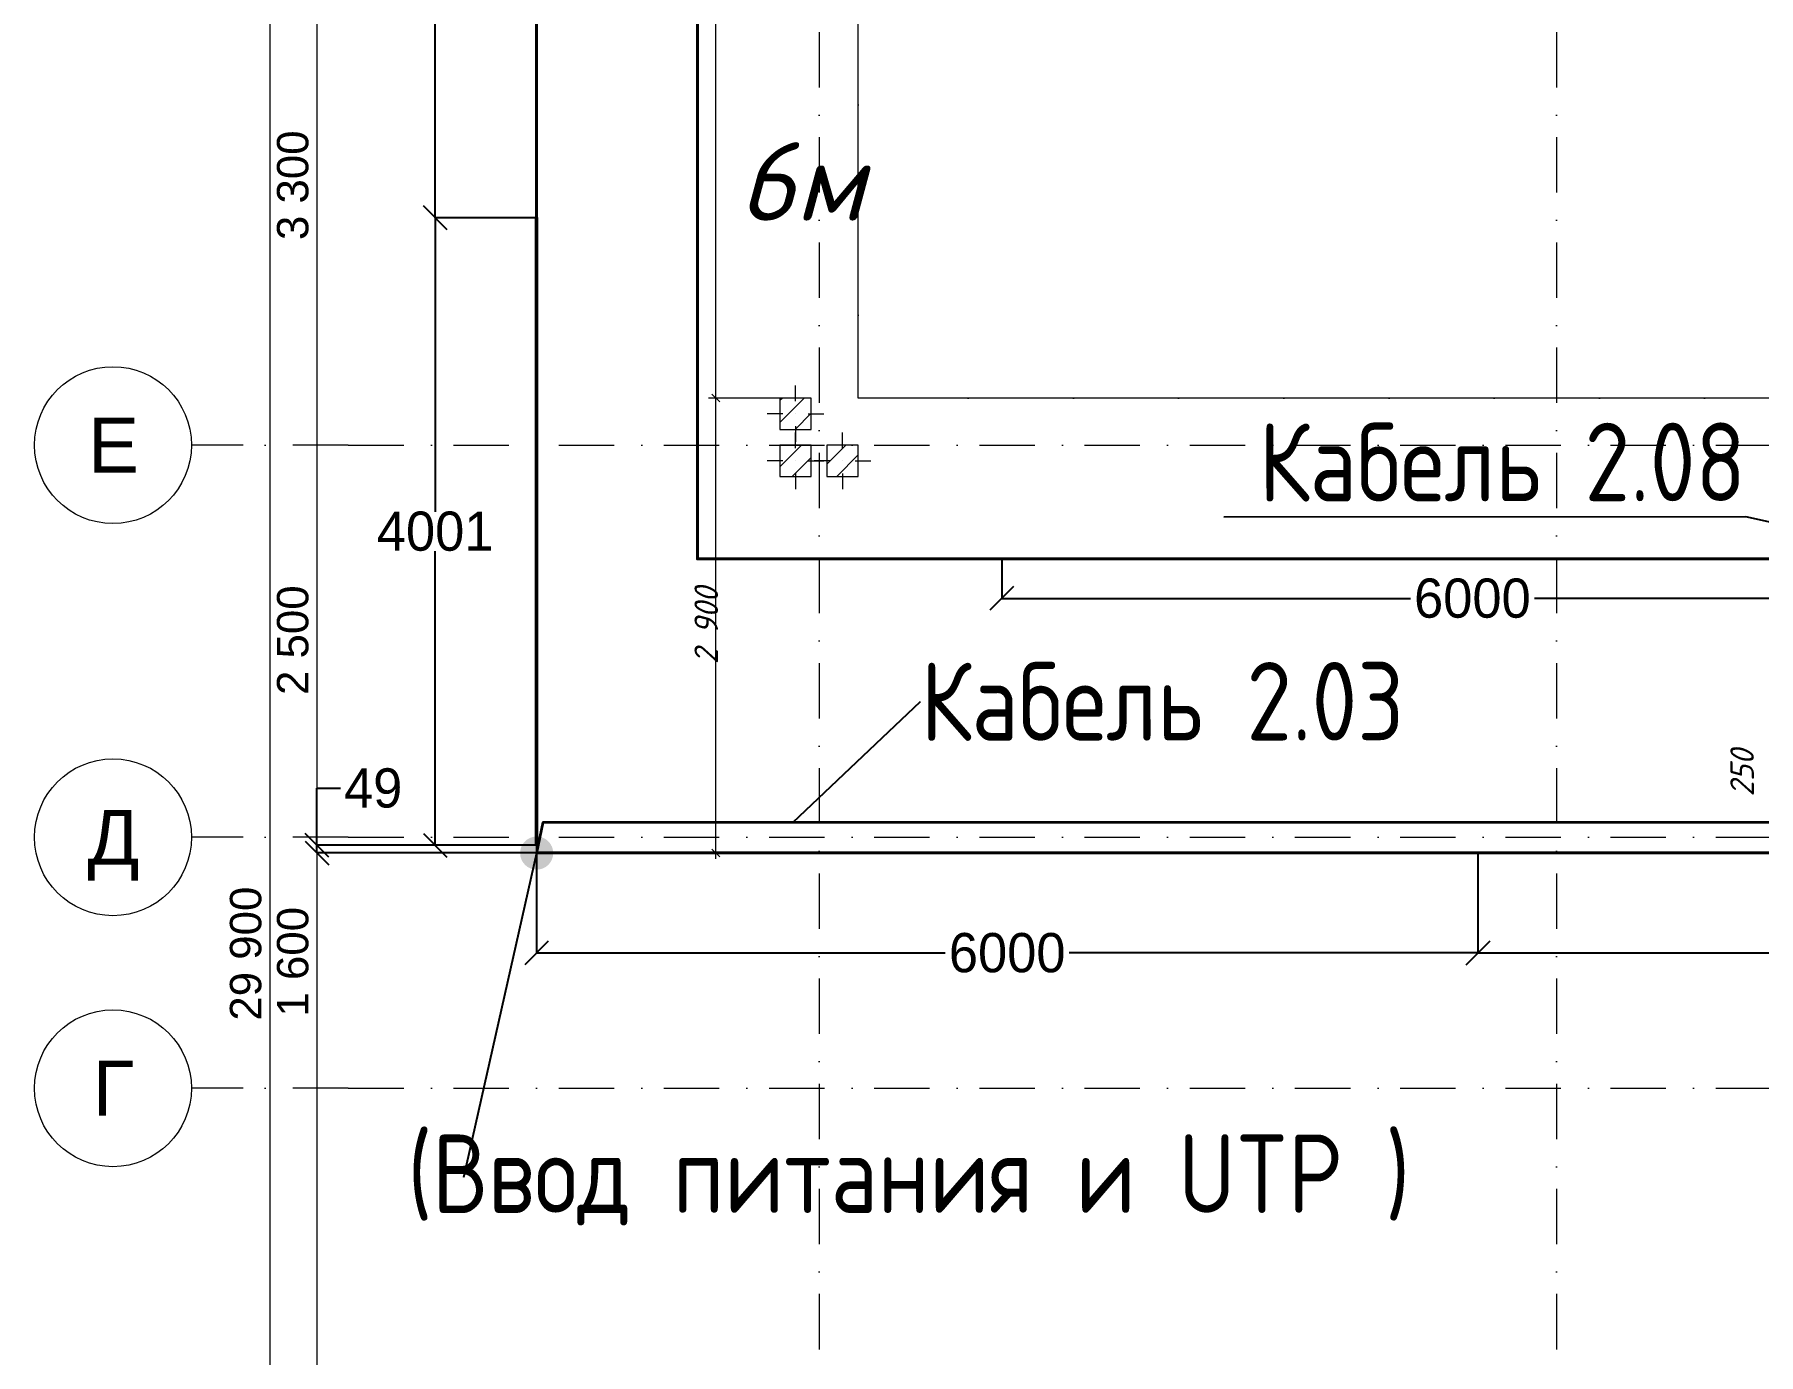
# Model space of a CAD drawing. Header units: millimetres. Extents: x 1499747 to 4230374, y -28481 to 441852.
# Drawn here: x 2426977 to 2437966, y 299786 to 308201 of the extents above; entities that cross this region are included whole.
import ezdxf
from ezdxf import colors
from ezdxf.entities.mleader import LeaderData, LeaderLine
from ezdxf.math import Vec2, Vec3
from ezdxf.xclip import XClip

# ---------------------------------------------------------------- set-up
doc = ezdxf.new("R2010")
doc.units = ezdxf.units.MM
doc.header["$MEASUREMENT"] = 0
doc.header["$XCLIPFRAME"] = 0
doc.set_wipeout_variables(frame=1)
for name, pattern in [('Dot & Dashed', [670.277762, 352.777767, -176.388884, 0, -141.111112]), ('Wipeout_Contour', [1000, 0, -1000]), ('Штрихпунктирная', [670.277762, 352.777767, -176.388884, 0, -141.111112])]:
    doc.linetypes.add(name, pattern=pattern)
for name, color, linetype in [('0_ANNOT_Dimensions', 7, 'Continuous'), ('13 этаж_25_Конструктив - Колонны', 7, 'Continuous'), ('Чертеж и Рисунок', 7, 'Continuous')]:
    doc.layers.add(name, color=color, linetype=linetype)
for name, color, linetype, lineweight in [('13 этаж_25_Конструктив - Колонны_Ном._пера__167_Ном._пера__251', 251, 'Continuous', 18), ('13 этаж_25_Конструктив - Колонны_Ном._пера__20_Ном._пера__1', 1, 'Continuous', 18), ('13 этаж_25_Конструктив - Колонны_Ном._пера__28_Ном._пера__12', 12, 'Continuous', 18), ('13 этаж_25_Конструктив - Колонны_Ном._пера__7', 7, 'Continuous', 18), ('13 этаж_25_Парапет_Ном._пера__20_Ном._пера__1', 1, 'Continuous', 18), ('13 этаж_25_Размер - ГКЛ перегородки_Ном._пера__1_Ном._пера__7', 7, 'Continuous', 18), ('13 этаж_25_Размер - Осевые Размеры_Ном._пера__1_Ном._пера__7', 7, 'Continuous', 18), ('13 этаж_25_Элемент Модели - Оси_Ном._пера__2_Ном._пера__8', 8, 'Continuous', 18), ('Кабель 2x4mm', 200, 'Continuous', 30), ('Кабель 2х6 mm', 150, 'Continuous', 30), ('ТП', 250, 'Continuous', 30)]:
    doc.layers.add(name, color=color, linetype=linetype, lineweight=lineweight)
doc.styles.add('ISOCPEUR_4', font='isocpeur.ttf', dxfattribs={"width": 0.85, "height": 250})
doc.styles.add('СГЕНЕРИР_СТИЛЬ_1', font='')
doc.styles.add('СГЕНЕРИР_СТИЛЬ_2', font='arial.ttf')
doc.styles.add('Текст', font='isocpeui.ttf')
doc.styles.get('СГЕНЕРИР_СТИЛЬ_1').set_extended_font_data('GOST Common', italic=True)
doc.dimstyles.get("Standard").update_dxf_attribs({"dimtxt": 0.18, "dimasz": 0.18, "dimexe": 0.18, "dimexo": 0.0625, "dimgap": 0.09, "dimtad": 0, "dimtih": 1, "dimtoh": 1, "dimdec": 4, "dimzin": 0, "dimdsep": 46, "dimtxsty": 'Standard', "dimcen": 0.09, "dimadec": 0, "dimazin": 0, "dimtfac": 1, "dimtdec": 4, "dimtofl": 0, "dimtmove": 0, "dimatfit": 3, "dimfxl": 1, "dimtolj": 1, "dimtzin": 0, "dimarcsym": 0})
pattern_1 = [(45, (1162404.69, 34264.05), (-70.71, 70.71), [])]

# ---------------------------------------------------------------- blocks, each defined once
blk = doc.blocks.new('Чертеж_4_25', base_point=(1186000, 29700))
at = {"layer": '13 этаж_25_Парапет_Ном._пера__20_Ном._пера__1', "color": 9, "linetype": 'Continuous', "true_color": 0xc7c8ca}
for p, q in [((1160605, 31664), (1160605, 47714)), ((1162655, 34564), (1162655, 45664)), ((1171930, 34564), (1162655, 34564)), ((1171930, 31664), (1160605, 31664))]:
    blk.add_line(p, q, dxfattribs=at)
at = {"layer": '13 этаж_25_Парапет_Ном._пера__20_Ном._пера__1', "color": 9, "linetype": 'Dot & Dashed', "true_color": 0xc7c8ca}
for p, q in [((1162655, 34564), (1162655, 45664)), ((1171930, 34564), (1162655, 34564))]:
    blk.add_line(p, q, dxfattribs=at)
at = {"layer": '13 этаж_25_Размер - ГКЛ перегородки_Ном._пера__1_Ном._пера__7', "color": 9, "linetype": 'Continuous', "true_color": 0xc7c8ca}
for p, q in [((1161747, 34564), (1161747, 45664)), ((1161747, 34564), (1161747, 45664)), ((1161722, 34589), (1161772, 34539)), ((1161722, 34589), (1161772, 34539)), ((1161747, 31664), (1161747, 34564)), ((1168606, 34564), (1162955, 34564)), ((1161794, 31664), (1160905, 31664)), ((1161722, 31689), (1161772, 31639)), ((1161747, 31627), (1161747, 31664))]:
    blk.add_line(p, q, dxfattribs=at)
at = {"layer": '13 этаж_25_Размер - Осевые Размеры_Ном._пера__1_Ном._пера__7', "linetype": 'Continuous'}
for p, q in [((1158905, 45964), (1158905, 16064)), ((1159205, 37564), (1159205, 34264)), ((1159205, 34264), (1159205, 34264)), ((1159205, 34264), (1159205, 34264)), ((1159205, 34264), (1159205, 34264)), ((1159205, 34264), (1159205, 31764)), ((1159205, 34264), (1159205, 34264)), ((1159205, 31764), (1159205, 31764)), ((1159205, 31764), (1159205, 31764)), ((1159205, 31764), (1159205, 31764)), ((1159205, 31764), (1159205, 30164)), ((1159205, 31764), (1159205, 31764)), ((1159205, 30164), (1159205, 30164)), ((1159205, 30164), (1159205, 30164)), ((1159205, 30164), (1159205, 30164)), ((1159205, 30164), (1159205, 25464)), ((1159205, 30164), (1159205, 30164))]:
    blk.add_line(p, q, dxfattribs=at)
at = {"layer": '13 этаж_25_Элемент Модели - Оси_Ном._пера__2_Ном._пера__8', "linetype": 'Штрихпунктирная'}
for p, q in [((1167105, 48964), (1167105, 14064)), ((1159405, 34264), (1158405, 34264)), ((1159405, 31764), (1158405, 31764)), ((1159405, 31764), (1216205, 31764)), ((1159405, 30164), (1158405, 30164)), ((1159405, 30164), (1216205, 30164))]:
    blk.add_line(p, q, dxfattribs=at)
at = {"layer": '13 этаж_25_Элемент Модели - Оси_Ном._пера__2_Ном._пера__8', "linetype": 'Continuous'}
for p, q in [((1159405, 34264), (1159405, 34264)), ((1159405, 34264), (1159405, 34264)), ((1159405, 31764), (1159405, 31764)), ((1159405, 31764), (1159405, 31764)), ((1159405, 30164), (1159405, 30164)), ((1159405, 30164), (1159405, 30164))]:
    blk.add_line(p, q, dxfattribs=at)
for centre in [(1157905, 34264), (1157905, 31764), (1157905, 30164)]:
    blk.add_circle(centre, 500, dxfattribs=at)
at = {"layer": '13 этаж_25_Размер - ГКЛ перегородки_Ном._пера__1_Ном._пера__7', "color": 9, "linetype": 'Continuous', "true_color": 0xc7c8ca, "char_height": 150, "attachment_point": 7, "rotation": 90, "style": 'СГЕНЕРИР_СТИЛЬ_1'}
for s, insert in [('\\A1;{\\pql;\\fGOST Common|b0|i1|c204|p0;\\W1.000000;2\xa0900}', (1161761, 32868)), ('\\A1;{\\pql;\\fGOST Common|b0|i1|c204|p0;\\W1.000000;250}', (1168363, 32024))]:
    blk.add_mtext(s, dxfattribs=dict(at, insert=insert))
at = {"layer": '13 этаж_25_Размер - Осевые Размеры_Ном._пера__1_Ном._пера__7', "linetype": 'Continuous', "char_height": 200, "attachment_point": 7, "rotation": 90, "style": 'СГЕНЕРИР_СТИЛЬ_2'}
for s, insert in [('\\A1;{\\pql;\\fArial|b0|i0|c204|p0;\\W1.000000;3\xa0300}', (1159153, 35571)), ('\\A1;{\\pql;\\fArial|b0|i0|c204|p0;\\W1.000000;2\xa0500}', (1159153, 32671)), ('\\A1;{\\pql;\\fArial|b0|i0|c204|p0;\\W1.000000;29\xa0900}', (1158853, 30595)), ('\\A1;{\\pql;\\fArial|b0|i0|c204|p0;\\W1.000000;1\xa0600}', (1159153, 30621))]:
    blk.add_mtext(s, dxfattribs=dict(at, insert=insert))
at = {"layer": '13 этаж_25_Элемент Модели - Оси_Ном._пера__2_Ном._пера__8', "linetype": 'Continuous', "char_height": 350, "attachment_point": 1, "style": 'СГЕНЕРИР_СТИЛЬ_2'}
for s, insert in [('\\A1;{\\pql;\\fArial|b0|i0|c204|p0;\\W1.000000;Е}', (1157745, 34439)), ('\\A1;{\\pql;\\fArial|b0|i0|c204|p0;\\W1.000000;Д}', (1157742, 31939)), ('\\A1;{\\pql;\\fArial|b0|i0|c204|p0;\\W1.000000;Г}', (1157775, 30339))]:
    blk.add_mtext(s, dxfattribs=dict(at, insert=insert))
at = {"color": 9, "linetype": 'Wipeout_Contour', "ltscale": 4651062.236537332, "true_color": 0xc7c8ca}
blk.add_wipeout([(1162155, 34364), (1162355, 34364), (1162355, 34564), (1162155, 34564)], dxfattribs=at).dxf.layer = '13 этаж_25_Конструктив - Колонны'
at = {"layer": '13 этаж_25_Конструктив - Колонны_Ном._пера__167_Ном._пера__251', "linetype": 'Continuous', "true_color": 0xc7c8ca}
h = blk.add_hatch(dxfattribs=at)
h.set_pattern_fill('МЕТАЛЛ___ТВЕРДЫЙ_СПЛАВ_0019', color=9, style=0, pattern_type=2)
h.set_pattern_definition(pattern_1)
h.paths.add_polyline_path([(1162155, 34364), (1162355, 34364), (1162355, 34564), (1162155, 34564)])
at = {"layer": '13 этаж_25_Конструктив - Колонны_Ном._пера__20_Ном._пера__1', "color": 9, "linetype": 'Continuous', "true_color": 0xc7c8ca}
for p, q in [((1162255, 34544), (1162255, 34644)), ((1162175, 34464), (1162075, 34464)), ((1162255, 34464), (1162255, 34464)), ((1162335, 34464), (1162435, 34464)), ((1162255, 34384), (1162255, 34284))]:
    blk.add_line(p, q, dxfattribs=at)
at = {"layer": '13 этаж_25_Конструктив - Колонны_Ном._пера__28_Ном._пера__12', "color": 9, "linetype": 'Continuous', "true_color": 0xc7c8ca, "flags": 128}
blk.add_lwpolyline([(1162155, 34364), (1162355, 34364), (1162355, 34564), (1162155, 34564)], close=True, dxfattribs=at)
at = {"layer": '13 этаж_25_Конструктив - Колонны_Ном._пера__7', "color": 9, "linetype": 'Wipeout_Contour', "true_color": 0xc7c8ca}
for p, q in [((1162355, 34564), (1162155, 34564)), ((1162155, 34564), (1162155, 34364)), ((1162355, 34364), (1162355, 34564)), ((1162155, 34364), (1162355, 34364))]:
    blk.add_line(p, q, dxfattribs=at)
at = {"layer": '13 этаж_25_Размер - ГКЛ перегородки_Ном._пера__1_Ном._пера__7', "color": 9, "linetype": 'Continuous', "true_color": 0xc7c8ca}
blk.add_line((1162355, 34564), (1161700, 34564), dxfattribs=at)
at = {"color": 9, "linetype": 'Wipeout_Contour', "ltscale": 4651026.823536618, "true_color": 0xc7c8ca}
blk.add_wipeout([(1162155, 34064), (1162355, 34064), (1162355, 34264), (1162155, 34264)], dxfattribs=at).dxf.layer = '13 этаж_25_Конструктив - Колонны'
at = {"layer": '13 этаж_25_Конструктив - Колонны_Ном._пера__167_Ном._пера__251', "linetype": 'Continuous', "true_color": 0xc7c8ca}
h = blk.add_hatch(dxfattribs=at)
h.set_pattern_fill('МЕТАЛЛ___ТВЕРДЫЙ_СПЛАВ_0019', color=9, style=0, pattern_type=2)
h.set_pattern_definition(pattern_1)
h.paths.add_polyline_path([(1162155, 34064), (1162355, 34064), (1162355, 34264), (1162155, 34264)])
at = {"layer": '13 этаж_25_Конструктив - Колонны_Ном._пера__20_Ном._пера__1', "color": 9, "linetype": 'Continuous', "true_color": 0xc7c8ca}
for p, q in [((1162255, 34244), (1162255, 34344)), ((1162175, 34164), (1162075, 34164)), ((1162255, 34164), (1162255, 34164)), ((1162255, 34084), (1162255, 33984)), ((1162335, 34164), (1162435, 34164))]:
    blk.add_line(p, q, dxfattribs=at)
at = {"layer": '13 этаж_25_Конструктив - Колонны_Ном._пера__28_Ном._пера__12', "color": 9, "linetype": 'Continuous', "true_color": 0xc7c8ca, "flags": 128}
blk.add_lwpolyline([(1162155, 34064), (1162355, 34064), (1162355, 34264), (1162155, 34264)], close=True, dxfattribs=at)
at = {"layer": '13 этаж_25_Конструктив - Колонны_Ном._пера__7', "color": 9, "linetype": 'Wipeout_Contour', "true_color": 0xc7c8ca}
for p, q in [((1162355, 34264), (1162155, 34264)), ((1162155, 34264), (1162155, 34064)), ((1162355, 34064), (1162355, 34264)), ((1162155, 34064), (1162355, 34064))]:
    blk.add_line(p, q, dxfattribs=at)
at = {"color": 9, "linetype": 'Wipeout_Contour', "ltscale": 4652226.305574821, "true_color": 0xc7c8ca}
blk.add_wipeout([(1162455, 34064), (1162655, 34064), (1162655, 34264), (1162455, 34264)], dxfattribs=at).dxf.layer = '13 этаж_25_Конструктив - Колонны'
at = {"layer": '13 этаж_25_Конструктив - Колонны_Ном._пера__167_Ном._пера__251', "linetype": 'Continuous', "true_color": 0xc7c8ca}
h = blk.add_hatch(dxfattribs=at)
h.set_pattern_fill('МЕТАЛЛ___ТВЕРДЫЙ_СПЛАВ_0019', color=9, style=0, pattern_type=2)
h.set_pattern_definition(pattern_1)
h.paths.add_polyline_path([(1162455, 34064), (1162655, 34064), (1162655, 34264), (1162455, 34264)])
at = {"layer": '13 этаж_25_Конструктив - Колонны_Ном._пера__20_Ном._пера__1', "color": 9, "linetype": 'Continuous', "true_color": 0xc7c8ca}
for p, q in [((1162555, 34244), (1162555, 34344)), ((1162475, 34164), (1162375, 34164)), ((1162555, 34164), (1162555, 34164)), ((1162555, 34084), (1162555, 33984)), ((1162635, 34164), (1162735, 34164))]:
    blk.add_line(p, q, dxfattribs=at)
at = {"layer": '13 этаж_25_Конструктив - Колонны_Ном._пера__28_Ном._пера__12', "color": 9, "linetype": 'Continuous', "true_color": 0xc7c8ca, "flags": 128}
blk.add_lwpolyline([(1162455, 34064), (1162655, 34064), (1162655, 34264), (1162455, 34264)], close=True, dxfattribs=at)
at = {"layer": '13 этаж_25_Конструктив - Колонны_Ном._пера__7', "color": 9, "linetype": 'Wipeout_Contour', "true_color": 0xc7c8ca}
for p, q in [((1162655, 34264), (1162455, 34264)), ((1162455, 34264), (1162455, 34064)), ((1162655, 34064), (1162655, 34264)), ((1162455, 34064), (1162655, 34064))]:
    blk.add_line(p, q, dxfattribs=at)
at = {"layer": '13 этаж_25_Элемент Модели - Оси_Ном._пера__2_Ном._пера__8', "linetype": 'Штрихпунктирная'}
for p, q in [((1162405, 48964), (1162405, 14064)), ((1159405, 34264), (1216205, 34264))]:
    blk.add_line(p, q, dxfattribs=at)
blk = doc.blocks.new('_Oblique')
at = {"color": 0, "linetype": 'ByBlock', "lineweight": -2}
blk.add_line((-0.5, -0.5), (0.5, 0.5), dxfattribs=at)
blk = doc.blocks.new('*D190')
at = {"layer": '0_ANNOT_Dimensions', "color": 0, "lineweight": -2, "transparency": 16777216}
for p, q in [((2430177, 313033), (2429530, 313033)), ((2429531, 313033), (2429531, 310158)), ((2429531, 307033), (2429531, 309908)), ((2430177, 307033), (2429530, 307033))]:
    blk.add_line(p, q, dxfattribs=at)
at = {"layer": 'Defpoints', "color": 0, "lineweight": 30, "transparency": 16777216}
for p in [(2430177, 313033), (2429531, 307033), (2430177, 307033)]:
    blk.add_point(p, dxfattribs=at)
at = {"layer": '0_ANNOT_Dimensions', "color": 0, "lineweight": -2, "transparency": 16777216, "xscale": 150, "yscale": 150, "zscale": 150}
for p, rotation in [((2429531, 313033), 90), ((2429531, 307033), 270)]:
    blk.add_blockref('_Oblique', p, dxfattribs=dict(at, rotation=rotation))
at = {"layer": '0_ANNOT_Dimensions', "color": 0, "lineweight": 25, "transparency": 16777216, "insert": (2429531, 310033), "char_height": 250, "attachment_point": 5}
blk.add_mtext('\\A1;6000', dxfattribs=at)
blk = doc.blocks.new('*D191')
at = {"layer": '0_ANNOT_Dimensions', "color": 0, "lineweight": -2, "transparency": 16777216}
for p, q in [((2430177, 307033), (2429530, 307033)), ((2429531, 307033), (2429531, 305158)), ((2429531, 303032), (2429531, 304908)), ((2430177, 303032), (2429530, 303032))]:
    blk.add_line(p, q, dxfattribs=at)
at = {"layer": 'Defpoints', "color": 0, "lineweight": 30, "transparency": 16777216}
for p in [(2430177, 307033), (2429531, 303032), (2430177, 303032)]:
    blk.add_point(p, dxfattribs=at)
at = {"layer": '0_ANNOT_Dimensions', "color": 0, "lineweight": -2, "transparency": 16777216, "xscale": 150, "yscale": 150, "zscale": 150}
for p, rotation in [((2429531, 307033), 90), ((2429531, 303032), 270)]:
    blk.add_blockref('_Oblique', p, dxfattribs=dict(at, rotation=rotation))
at = {"layer": '0_ANNOT_Dimensions', "color": 0, "lineweight": 25, "transparency": 16777216, "insert": (2429531, 305033), "char_height": 250, "attachment_point": 5}
blk.add_mtext('\\A1;4001', dxfattribs=at)
blk = doc.blocks.new('*D172')
at = {"layer": '0_ANNOT_Dimensions', "color": 0, "lineweight": -2, "transparency": 16777216}
for p, q in [((2430177, 302983), (2430177, 302345)), ((2436177, 302983), (2436177, 302345)), ((2430177, 302346), (2432782, 302346)), ((2436177, 302346), (2433573, 302346))]:
    blk.add_line(p, q, dxfattribs=at)
at = {"layer": 'Defpoints', "color": 0, "lineweight": 30, "transparency": 16777216}
for p in [(2430177, 302983), (2436177, 302983), (2436177, 302346)]:
    blk.add_point(p, dxfattribs=at)
at = {"layer": '0_ANNOT_Dimensions', "color": 0, "lineweight": -2, "transparency": 16777216, "xscale": 150, "yscale": 150, "zscale": 150, "rotation": 180}
blk.add_blockref('_Oblique', (2430177, 302346), dxfattribs=at)
at = {"layer": '0_ANNOT_Dimensions', "color": 0, "lineweight": -2, "transparency": 16777216, "xscale": 150, "yscale": 150, "zscale": 150}
blk.add_blockref('_Oblique', (2436177, 302346), dxfattribs=at)
at = {"layer": '0_ANNOT_Dimensions', "color": 0, "lineweight": 25, "transparency": 16777216, "insert": (2433177, 302346), "char_height": 250, "attachment_point": 5}
blk.add_mtext('\\A1;6000', dxfattribs=at)
blk = doc.blocks.new('*D173')
at = {"layer": '0_ANNOT_Dimensions', "color": 0, "lineweight": -2, "transparency": 16777216}
for p, q in [((2436177, 302983), (2436177, 302345)), ((2442177, 302983), (2442177, 302345)), ((2436177, 302346), (2438782, 302346)), ((2442177, 302346), (2439573, 302346))]:
    blk.add_line(p, q, dxfattribs=at)
at = {"layer": 'Defpoints', "color": 0, "lineweight": 30, "transparency": 16777216}
for p in [(2436177, 302983), (2442177, 302983), (2442177, 302346)]:
    blk.add_point(p, dxfattribs=at)
at = {"layer": '0_ANNOT_Dimensions', "color": 0, "lineweight": -2, "transparency": 16777216, "xscale": 150, "yscale": 150, "zscale": 150, "rotation": 180}
blk.add_blockref('_Oblique', (2436177, 302346), dxfattribs=at)
at = {"layer": '0_ANNOT_Dimensions', "color": 0, "lineweight": -2, "transparency": 16777216, "xscale": 150, "yscale": 150, "zscale": 150}
blk.add_blockref('_Oblique', (2442177, 302346), dxfattribs=at)
at = {"layer": '0_ANNOT_Dimensions', "color": 0, "lineweight": 25, "transparency": 16777216, "insert": (2439177, 302346), "char_height": 250, "attachment_point": 5}
blk.add_mtext('\\A1;6000', dxfattribs=at)
blk = doc.blocks.new('*D193')
at = {"layer": '0_ANNOT_Dimensions', "color": 0, "lineweight": -2, "transparency": 16777216}
for p, q in [((2428778, 303032), (2428778, 303396)), ((2428778, 303396), (2428928, 303396)), ((2430177, 303032), (2428777, 303032)), ((2430177, 302983), (2428777, 302983)), ((2428778, 302983), (2428778, 303032))]:
    blk.add_line(p, q, dxfattribs=at)
at = {"layer": 'Defpoints', "color": 0, "lineweight": 30, "transparency": 16777216}
for p in [(2428778, 303032), (2430177, 303032), (2430177, 302983)]:
    blk.add_point(p, dxfattribs=at)
at = {"layer": '0_ANNOT_Dimensions', "color": 0, "lineweight": -2, "transparency": 16777216, "xscale": 150, "yscale": 150, "zscale": 150}
for p, rotation in [((2428778, 303032), 90), ((2428778, 302983), 270)]:
    blk.add_blockref('_Oblique', p, dxfattribs=dict(at, rotation=rotation))
at = {"layer": '0_ANNOT_Dimensions', "color": 0, "lineweight": 25, "transparency": 16777216, "insert": (2429136, 303396), "char_height": 250, "attachment_point": 5}
blk.add_mtext('\\A1;49', dxfattribs=at)
blk = doc.blocks.new('*D238')
at = {"layer": '0_ANNOT_Dimensions', "color": 0, "lineweight": -2, "transparency": 16777216}
for p, q in [((2433142, 304858), (2433142, 304606)), ((2439142, 304858), (2439142, 304606)), ((2433142, 304606), (2435747, 304606)), ((2439142, 304606), (2436538, 304606))]:
    blk.add_line(p, q, dxfattribs=at)
at = {"layer": 'Defpoints', "color": 0, "lineweight": 30, "transparency": 16777216}
for p in [(2433142, 304858), (2439142, 304858), (2439142, 304606)]:
    blk.add_point(p, dxfattribs=at)
at = {"layer": '0_ANNOT_Dimensions', "color": 0, "lineweight": -2, "transparency": 16777216, "xscale": 150, "yscale": 150, "zscale": 150, "rotation": 180}
blk.add_blockref('_Oblique', (2433142, 304606), dxfattribs=at)
at = {"layer": '0_ANNOT_Dimensions', "color": 0, "lineweight": -2, "transparency": 16777216, "xscale": 150, "yscale": 150, "zscale": 150}
blk.add_blockref('_Oblique', (2439142, 304606), dxfattribs=at)
at = {"layer": '0_ANNOT_Dimensions', "color": 0, "lineweight": 25, "transparency": 16777216, "insert": (2436142, 304606), "char_height": 250, "attachment_point": 5}
blk.add_mtext('\\A1;6000', dxfattribs=at)

msp = doc.modelspace()

# ---------------------------------------------------------------- block references
at = {"layer": 'Чертеж и Рисунок', "linetype": 'Continuous'}
ref = msp.add_blockref('Чертеж_4_25', (2455572.80168, 301019.07632), dxfattribs=at)
XClip(ref).set_block_clipping_path([(1144000, 0), (1228000, 59400.0000000006)])

# ---------------------------------------------------------------- next in the draw order: hatches: boundary and pattern name
at = {"layer": 'Кабель 2x4mm', "lineweight": 30, "true_color": 0xcd2027}
h = msp.add_hatch(color=242, dxfattribs=at)
h.dxf.hatch_style = 1
h.paths.add_polyline_path([(2430283.6977, 302982.4586, 1), (2430072.59284, 302982.4586, 1)])

# ---------------------------------------------------------------- next in the draw order: linework, layer by layer
at = {"layer": 'Кабель 2x4mm', "lineweight": 35}
msp.add_lwpolyline([(2454008.99036, 301883.12708), (2454008.99036, 302180.87003), (2451026.63251, 302180.87003), (2451026.63251, 303884.91616), (2439375.76749, 303884.91616), (2439375.76749, 303177.54447), (2430217.0578, 303177.54447), (2430177.4918, 302983.12708)], dxfattribs=at)
at = {"layer": 'Кабель 2х6 mm', "color": 11, "lineweight": 40, "true_color": 0xf27172}
msp.add_lwpolyline([(2430177.4918, 313033.12708), (2430177.4918, 307033.12708)], dxfattribs=at)
at = {"layer": 'Кабель 2х6 mm', "color": 85, "lineweight": 40, "true_color": 0x58ba48}
for points in [[(2433142.4918, 304858.12708), (2431202.4918, 304858.12708), (2431202.4918, 308918.12708)], [(2436177.4918, 302983.12708), (2442177.4918, 302983.12708)]]:
    msp.add_lwpolyline(points, dxfattribs=at)
at = {"layer": 'Кабель 2х6 mm', "color": 244, "lineweight": 50, "true_color": 0x991b1e}
msp.add_lwpolyline([(2430177.4918, 303032.32708), (2430177.4918, 307033.12708)], dxfattribs=at)
at = {"layer": 'Кабель 2х6 mm', "color": 116, "lineweight": 40, "true_color": 0x136734}
for points in [[(2433142.4918, 304858.12708), (2439142.4918, 304858.12708)], [(2430177.4918, 302983.12708), (2436177.4918, 302983.12708)]]:
    msp.add_lwpolyline(points, dxfattribs=at)

# ---------------------------------------------------------------- next in the draw order: texts
at = {"color": 18, "lineweight": 50, "true_color": 0x000000, "insert": (2431461.894, 307514.51011), "char_height": 500, "width": 12874.2351114, "attachment_point": 1, "style": 'Текст'}
msp.add_mtext('6м', dxfattribs=at)

# ---------------------------------------------------------------- next in the draw order: dimensions: what is measured, and where the dimension line sits
at = {"layer": '0_ANNOT_Dimensions', "lineweight": 25}
for base, p1, p2, picture, middle in [((2429530.60336, 307033.12708), (2430177.4918, 313033.12708), (2430177.4918, 307033.12708), '*D190', (2429530.60336, 310033.12708)), ((2429530.60336, 303032.32708), (2430177.4918, 307033.12708), (2430177.4918, 303032.32708), '*D191', (2429530.60336, 305032.72708))]:
    dim = msp.add_linear_dim(base=base, p1=p1, p2=p2, angle=90, dimstyle='Standard', override={"dimtxt": 250, "dimasz": 150, "dimdec": 0, "dimblk1": 'Oblique', "dimblk2": 'Oblique', "dimsah": 1}, dxfattribs=at)
    dim.commit()
    dim.dimension.update_dxf_attribs({"geometry": picture, "text_midpoint": middle})
dim = msp.add_linear_dim(base=(2439142.4918, 304606.49143), p1=(2433142.4918, 304858.12708), p2=(2439142.4918, 304858.12708), dimstyle='Standard', override={"dimtxt": 250, "dimasz": 150, "dimdec": 0, "dimblk1": 'Oblique', "dimblk2": 'Oblique', "dimsah": 1}, dxfattribs=at)
dim.commit()
dim.dimension.update_dxf_attribs({"geometry": '*D238', "text_midpoint": (2436142.4918, 304606.49143), "dimtype": 160})
at = {"layer": '0_ANNOT_Dimensions', "color": 244, "lineweight": 25, "true_color": 0x991b1e}
dim = msp.add_linear_dim(base=(2428777.5418, 303032.32708), p1=(2430177.4918, 302983.12708), p2=(2430177.4918, 303032.32708), angle=90, dimstyle='Standard', override={"dimtxt": 250, "dimasz": 150, "dimdec": 0, "dimblk1": 'Oblique', "dimblk2": 'Oblique', "dimsah": 1}, dxfattribs=at)
dim.commit()
dim.dimension.update_dxf_attribs({"geometry": '*D193', "text_midpoint": (2429135.96513, 303396.31984), "dimtype": 160})
at = {"layer": '0_ANNOT_Dimensions', "lineweight": 25}
for base, p1, p2, picture, middle in [((2436177.4918, 302345.56472), (2430177.4918, 302983.12708), (2436177.4918, 302983.12708), '*D172', (2433177.4918, 302345.56472)), ((2442177.4918, 302345.56472), (2436177.4918, 302983.12708), (2442177.4918, 302983.12708), '*D173', (2439177.4918, 302345.56472))]:
    dim = msp.add_linear_dim(base=base, p1=p1, p2=p2, dimstyle='Standard', override={"dimtxt": 250, "dimasz": 150, "dimdec": 0, "dimblk1": 'Oblique', "dimblk2": 'Oblique', "dimsah": 1}, dxfattribs=at)
    dim.commit()
    dim.dimension.update_dxf_attribs({"geometry": picture, "text_midpoint": middle})

# ---------------------------------------------------------------- next in the draw order: leaders
at = {"layer": 'ТП', "lineweight": 30}
ml = msp.add_multileader_mtext('Standard', dxfattribs=at)
ml.set_content('Кабель 2.08', color=256, style='ISOCPEUR_4')
ml.set_leader_properties()
ml.build(insert=Vec2(0, 0))
ml.multileader.update_dxf_attribs({"text_right_attachment_type": 6, "dogleg_length": 0.36, "arrow_head_size": 0.18})
ctx = ml.context
ctx.base_point, ctx.char_height, ctx.arrow_head_size, ctx.landing_gap_size, ctx.plane_origin, ctx.plane_x_axis, ctx.plane_y_axis = Vec3(2434824.39022, 305473.95715), 500, 0.18, 0.09, Vec3(2444515.36967, 305509.70519), Vec3(0.9999997664, 0.0006834744), Vec3(-0.0006834744, 0.9999997664)
ctx.right_attachment, ctx.text_align_type = 6, 2
notes = []
notes.append((ctx, [(1, (1, 1, 0), (2437884.80872, 305126.04878), (-0.9999997664, -0.0006834744), 0.00000000013, [(0, [(2439089.71862, 304856.83194)], 0, [])])]))
ctx.mtext.insert, ctx.mtext.text_direction, ctx.mtext.rotation, ctx.mtext.width, ctx.mtext.alignment, ctx.mtext.flow_direction = Vec3(2437884.30863, 305726.04858), Vec3(0.9999997664, 0.0006834744), 0.0006834744, 3333.2408404, 3, 5
ml = msp.add_multileader_mtext('Standard', dxfattribs=at)
ml.set_content('Кабель 2.03', color=256, style='ISOCPEUR_4')
ml.set_leader_properties()
ml.build(insert=Vec2(0, 0))
ml.multileader.update_dxf_attribs({"text_right_attachment_type": 6, "dogleg_length": 0.36, "arrow_head_size": 0.18})
ctx = ml.context
ctx.base_point, ctx.char_height, ctx.arrow_head_size, ctx.landing_gap_size, ctx.plane_origin, ctx.plane_x_axis, ctx.plane_y_axis = Vec3(2432624.41606, 303948.55428), 500, 0.18, 0.09, Vec3(2442173.24537, 302249.78959), Vec3(0.9999997664, 0.0006834744), Vec3(-0.0006834744, 0.9999997664)
ctx.right_attachment = 6
notes.append((ctx, [(0, (1, 1, 0), (2432624.41606, 303948.55428), (0.9999997664, 0.0006834744), 0.00000000013, [(0, [(2431811.68023, 303177.54447)], 0, [])])]))
ctx.mtext.insert, ctx.mtext.text_direction, ctx.mtext.rotation, ctx.mtext.width, ctx.mtext.defined_height, ctx.mtext.flow_direction = Vec3(2432624.3352, 304198.55428), Vec3(0.9999997664, 0.0006834744), 0.0006834744, 3333.0696169, 249.48088, 5
ml = msp.add_multileader_mtext('Standard', dxfattribs=at)
ml.set_content('(Ввод питания и UTP )', color=256, style='ISOCPEUR_4')
ml.set_leader_properties()
ml.build(insert=Vec2(0, 0))
ml.multileader.update_dxf_attribs({"text_right_attachment_type": 6, "dogleg_length": 0.00000000013, "arrow_head_size": 0.18})
ctx = ml.context
ctx.base_point, ctx.char_height, ctx.arrow_head_size, ctx.landing_gap_size, ctx.plane_origin = Vec3(2429711.82189, 300913.40864), 500, 0.18, 0.09, Vec3(2438152.91326, 306737.86269)
ctx.right_attachment, ctx.text_align_type = 6, 2
notes.append((ctx, [(0, (1, 1, 0), (2429711.82189, 300913.40864), (1, 0), 0.00000000013, [(0, [(2430177.4918, 302983.12708)], 0, [])])]))
ctx.mtext.insert, ctx.mtext.alignment, ctx.mtext.flow_direction = Vec3(2435746.91189, 301188.40864), 3, 5
for ctx, leaders in notes:
    for number, flags, end, landing, length, lines in leaders:
        leader = LeaderData()
        leader.index, (leader.has_last_leader_line, leader.has_dogleg_vector, leader.attachment_direction) = number, flags
        leader.last_leader_point, leader.dogleg_vector, leader.dogleg_length = Vec3(end), Vec3(landing), length
        for number, points, colour, breaks in lines:
            line = LeaderLine()
            line.index, line.vertices, line.color, line.breaks = number, Vec3.list(points), colors.encode_raw_color(colour), breaks
            leader.lines.append(line)
        ctx.leaders.append(leader)

doc.saveas('drawing.dxf')
